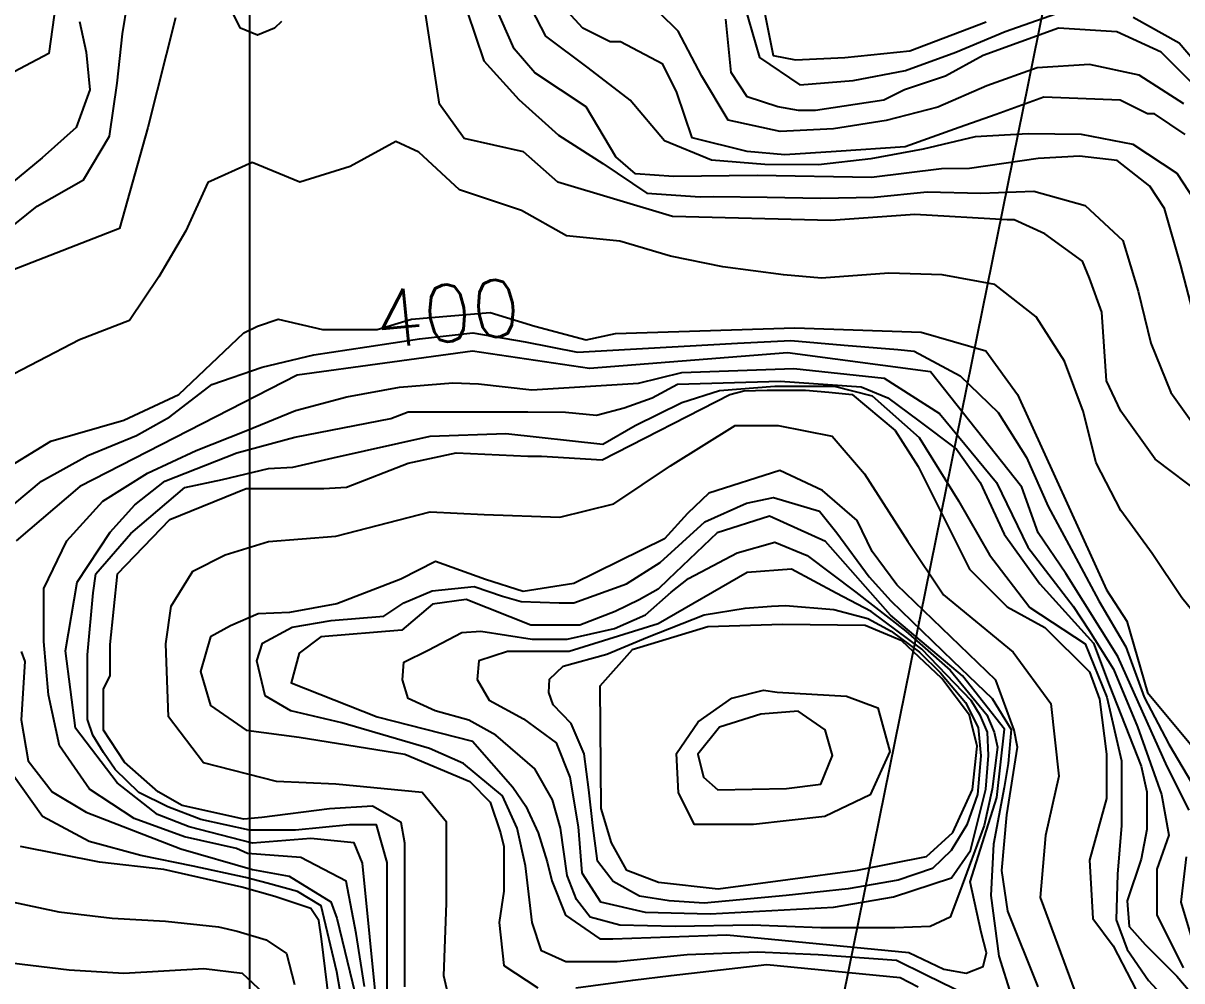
# Model space of a CAD drawing. Header units: millimetres. Extents: x 548366 to 1117317, y 7446967 to 14899125.
# Drawn here: x 554191 to 555057, y 7457594 to 7458309 of the extents above; entities that cross this region are included whole.
import ezdxf
from ezdxf.enums import TextEntityAlignment as Align

# ---------------------------------------------------------------- set-up
doc = ezdxf.new("R2010")
doc.units = ezdxf.units.MM
doc.header["$MEASUREMENT"] = 0
for name, color, linetype in [('CURVA_INTERMEDIÁRIA', 32, 'Continuous'), ('CURVA_MESTRA', 36, 'Continuous'), ('MALHA_TM', 8, 'Continuous'), ('RADIAIS', 222, 'Continuous'), ('TXT_CURVA_MESTRA', 7, 'Continuous')]:
    doc.layers.add(name, color=color, linetype=linetype)
doc.styles.add('ROMANS', font='romans.shx')

msp = doc.modelspace()

# ---------------------------------------------------------------- linework, layer by layer
at = {"layer": 'CURVA_INTERMEDIÁRIA'}
for points, elevation in [([(555064.31, 7458095.91), (555056.03, 7458128.46), (555043.8, 7458170.88), (555032.86, 7458187.59), (555008.4, 7458206.87), (554980.08, 7458210.08), (554949.18, 7458208.47), (554898.02, 7458200.8), (554876.98, 7458200.71), (554824.84, 7458194.28), (554739.23, 7458195.57), (554676.8, 7458194.93), (554648.47, 7458196.86), (554633.67, 7458209.71), (554611.48, 7458246.85), (554573.11, 7458272.43), (554557.76, 7458290.34), (554539.85, 7458331.27)], 360), ([(555059.19, 7458226.38), (555036.17, 7458241.73), (555031.05, 7458241.73), (555010.58, 7458251.96), (554953.6, 7458254.11), (554917.81, 7458241.32), (554890.34, 7458231.5), (554849.87, 7458217.03), (554798.24, 7458213.59), (554759.87, 7458211.03), (554731.73, 7458213.59), (554690.79, 7458223.82), (554679.21, 7458257.56), (554668.91, 7458278.77), (554637.07, 7458295.46), (554629.39, 7458295.46), (554608.93, 7458305.69), (554585.9, 7458331.27)], 340), ([(555058.19, 7458249.12), (555024.85, 7458270.75), (554987.59, 7458278.57), (554948.65, 7458276.13), (554911.02, 7458262.56), (554874.31, 7458246.8), (554835.74, 7458236.79), (554796.34, 7458230.47), (554756.5, 7458228.57), (554717.52, 7458237.1), (554698.03, 7458269.78), (554680.16, 7458303.41), (554652.45, 7458331.17)], 330), ([(554170.16, 7458147.82), (554201.26, 7458172.86), (554235.91, 7458192.54), (554255.37, 7458225.04), (554260.99, 7458264.58), (554264.99, 7458301.46), (554268.77, 7458324.43)], 370), ([(554383.79, 7458310.81), (554378.68, 7458305.69), (554365.89, 7458300.57), (554353.09, 7458305.69), (554345.42, 7458321.04)], 380), ([(554730.14, 7458321.61), (554740.93, 7458283.85), (554771.18, 7458263.3), (554811.01, 7458266.61), (554850.17, 7458274.17), (554887.74, 7458287.72), (554924.55, 7458303.25), (554962.27, 7458316.58)], 310), ([(554232.85, 7458310.81), (554237.97, 7458287.78), (554240.53, 7458259.64), (554230.29, 7458231.5), (554205.09, 7458208.83), (554170.33, 7458180.55)], 360), ([(554304.49, 7458313.36), (554284.02, 7458231.5), (554262.67, 7458156.14), (554182.78, 7458124.8)], 380), ([(555072.38, 7457956.75), (555036.72, 7457983.82), (555011.04, 7458019.44), (555000.35, 7458042.18), (554996.77, 7458093.52), (554987.56, 7458118.93), (554982.44, 7458131.72), (554954.3, 7458152.19), (554931.27, 7458162.42), (554926.16, 7458162.42), (554857.14, 7458166.41), (554794.37, 7458162.13), (554675.96, 7458164.98), (554590.37, 7458190.63), (554564.69, 7458213.42), (554520.46, 7458223.4), (554501.92, 7458249.04), (554491.24, 7458318.48)], 380), ([(554522.7, 7458318.2), (554534.96, 7458281.32), (554561.09, 7458252.37), (554590.72, 7458225.87), (554624.03, 7458204.57), (554656.89, 7458182.54), (554696.68, 7458179.79), (554706.68, 7458179.87), (554746.67, 7458179.38), (554786.67, 7458178.6), (554826.62, 7458179.52), (554866.42, 7458183.49), (554906.39, 7458182.44), (554946.06, 7458184.03), (554984.32, 7458173.34), (555012.58, 7458147.1), (555023.93, 7458109.22), (555033.42, 7458070.49), (555048.34, 7458033.43), (555070.9, 7458002.12)], 370), ([(555064.31, 7458264.76), (555041.28, 7458287.78), (555008.02, 7458303.13), (554964.53, 7458305.69), (554908.25, 7458285.22), (554880.11, 7458269.87), (554849.41, 7458259.64), (554834.06, 7458251.96), (554782.89, 7458244.29), (554770.1, 7458244.29), (554754.75, 7458246.85), (554731.73, 7458254.52), (554719.8, 7458272.67), (554715.86, 7458312.55)], 320), ([(555020.19, 7458314.04), (555054.63, 7458294.72), (555080.7, 7458264.44)], 310), ([(555081.38, 7457849.6), (555056.61, 7457880.09), (555034.53, 7457913.18), (555010.96, 7457945.38), (554992.74, 7457980.85), (554982.98, 7458019.6), (554969, 7458057), (554947.92, 7458090.13), (554916.88, 7458114.3), (554877.54, 7458121.4), (554837.58, 7458122.77), (554787.28, 7458119.05), (554759.07, 7458121.4), (554713.67, 7458127.47), (554674.49, 7458135.3), (554636.58, 7458146.48), (554596.81, 7458150.65), (554563.27, 7458169.61), (554516.9, 7458184.89), (554486.34, 7458213.1), (554469.3, 7458221.05), (554435.11, 7458202.31), (554397.64, 7458190.65), (554361.88, 7458205.39), (554328.77, 7458190.54), (554312.24, 7458154.25), (554292.13, 7458119.87), (554270.18, 7458087.28), (554232.85, 7458072.95), (554140.72, 7458025.01)], 390), ([(554173.93, 7457941.63), (554204.36, 7457967.2), (554239.01, 7457986.42), (554275.48, 7458001.39), (554300.49, 7458015.32), (554331.82, 7458039.52), (554369.43, 7458052.32), (554408.04, 7458061.58), (554447.48, 7458067.54), (554487, 7458073.52), (554526.75, 7458078), (554565.81, 7458071.3), (554605.05, 7458063.56), (554644.75, 7458065.98), (554684.69, 7458068.15), (554724.64, 7458070.32), (554764.58, 7458072.25), (554804.44, 7458068.96), (554844.31, 7458065.71), (554856.52, 7458064.49), (554890.94, 7458046.08), (554919.43, 7458018.56), (554940.51, 7457984.93), (554956.69, 7457948.38), (554975.76, 7457913.22), (554994.54, 7457877.91), (555014.72, 7457843.45), (555028.6, 7457805.94), (555046.9, 7457770.65), (555067.13, 7457736.52)], 410), ([(555062.03, 7457721.3), (555045.59, 7457754.14), (555008.84, 7457836.24), (554970, 7457898.27), (554949.3, 7457928.67), (554937.12, 7457962.73), (554868.76, 7458048.91), (554762.02, 7458063.04), (554614.12, 7458051.48), (554526.67, 7458064.32), (554395.48, 7458046.34), (554233.15, 7457963.37), (554185.54, 7457922.75)], 420), ([(554445.83, 7457589.74), (554439.51, 7457629.24), (554432.1, 7457668.4), (554398.29, 7457686.08), (554358.43, 7457689.13), (554350.12, 7457692.85), (554311.29, 7457701.6), (554273.66, 7457715.13), (554240.24, 7457736.99), (554217.85, 7457769.52), (554209.58, 7457807.64), (554206.28, 7457847.34), (554206.31, 7457887.05), (554223.37, 7457922.78), (554250.24, 7457952.23), (554283.71, 7457973.29), (554319.95, 7457990.21), (554357.12, 7458004.98), (554394.19, 7458019.96), (554432.73, 7458030.27), (554472.06, 7458037.49), (554511.92, 7458040.75), (554531.16, 7458040.04), (554570.85, 7458035.44), (554610.77, 7458037.91), (554650.7, 7458040.42), (554683.03, 7458048.56), (554766.76, 7458051.5), (554834.33, 7458044.16), (554875.46, 7458017.72), (554918.05, 7457966.31), (554941.55, 7457917.83), (554975.34, 7457873.77), (554987.48, 7457855.66), (555005.49, 7457826.85), (555023.49, 7457783.64), (555041.5, 7457733.22), (555046.9, 7457702.62), (555037.9, 7457677.41), (555037.9, 7457643.2), (555057.7, 7457603.59)], 430), ([(554455.31, 7457571.71), (554444.47, 7457681.94), (554438.04, 7457696.94), (554405.84, 7457700.16), (554362.12, 7457696.69), (554314.76, 7457708.96), (554291.07, 7457718.16), (554260.99, 7457741.95), (554229.87, 7457782.67), (554222.36, 7457840.54), (554231.17, 7457891.7), (554255.79, 7457929.27), (554274.27, 7457949.46), (554296.62, 7457967.33), (554350.54, 7457988.46), (554393.82, 7458000.03), (554465.66, 7458014.04), (554478.45, 7458019.16), (554567.99, 7458019.16), (554595.98, 7458018.86), (554619.16, 7458016.6), (554639.98, 7458021.96), (554660.89, 7458029.58), (554679.67, 7458039.76), (554756.45, 7458041.95), (554816.99, 7458037.85), (554837, 7458029.65), (554860.09, 7458012.23), (554888.31, 7457991.21), (554906.05, 7457966.21), (554923.84, 7457927.69), (554950.54, 7457890.66), (554990.58, 7457846.22), (555002.44, 7457815.11), (555026.17, 7457754.37), (555030.62, 7457735.11), (555030.62, 7457706.97), (555026.17, 7457684.75), (555015.79, 7457653.64), (555017.27, 7457634.38), (555029.14, 7457621.05), (555052.87, 7457597.34), (555086.98, 7457557.35)], 440), ([(554475.89, 7457589.36), (554475.89, 7457696.81), (554473.34, 7457712.16), (554451.87, 7457724.48), (554419.68, 7457722.34), (554369.25, 7457715.91), (554355.65, 7457714.72), (554309.6, 7457724.95), (554291.69, 7457735.18), (554266.51, 7457757.18), (554250.76, 7457781.23), (554250.76, 7457811.93), (554255.88, 7457822.17), (554255.88, 7457845.19), (554261.38, 7457897.91), (554300.49, 7457938.72), (554357.45, 7457961.84), (554415.39, 7457961.84), (554432.4, 7457962.87), (554478.45, 7457980.78), (554514.27, 7457988.46), (554567.99, 7457985.9), (554578.23, 7457985.9), (554623.56, 7457983.28), (554718.93, 7458031.95), (554729.25, 7458034.78), (554746.7, 7458035.29), (554775.43, 7458035.29), (554792.88, 7458033.75), (554810.32, 7458031.93), (554842.51, 7458005.13), (554859.64, 7457978.22), (554898.02, 7457901.47), (554926.16, 7457873.33), (554954.3, 7457857.98), (554987.56, 7457824.72), (554995.23, 7457804.26), (555000.35, 7457763.33), (555000.35, 7457730.07), (554987.56, 7457684.02), (554990.12, 7457640.53), (555005.47, 7457620.06), (555046.4, 7457540.75)], 460), ([(554513.16, 7457563.34), (554505.1, 7457597.61), (554507.12, 7457652.05), (554507.12, 7457712.53), (554488.97, 7457734.71), (554424.45, 7457740.76), (554380.1, 7457742.78), (554325.66, 7457756.89), (554299.45, 7457791.16), (554297.44, 7457845.6), (554301.47, 7457873.83), (554317.6, 7457900.04), (554341.79, 7457912.13), (554374.05, 7457922.21), (554424.45, 7457926.25), (554495.02, 7457944.39), (554535.34, 7457942.37), (554591.79, 7457940.36), (554632.12, 7457950.44), (554674.46, 7457978.67), (554722.84, 7458008.91), (554755.1, 7458008.91), (554795.43, 7458000.84), (554819.62, 7457972.62), (554851.88, 7457922.21), (554878.67, 7457882.26), (554930.51, 7457839.55), (554958.73, 7457801.24), (554964.78, 7457746.81), (554954.7, 7457702.45), (554950.67, 7457656.08), (554976.88, 7457585.52)], 470), ([(554949.18, 7457589.36), (554926.57, 7457645.97), (554922.1, 7457676.44), (554925.82, 7457718.05), (554933.83, 7457768.44), (554931.27, 7457781.23), (554917.69, 7457818.57), (554843.62, 7457889.89), (554825.2, 7457914.59), (554813.97, 7457937.94), (554788.01, 7457960.32), (554756.3, 7457975.27), (554703.15, 7457958.41), (554687.21, 7457943.19), (554669.97, 7457924.18), (554602.39, 7457890.87), (554564.44, 7457884.92), (554536.16, 7457893.84), (554498.96, 7457907.22), (554472.97, 7457894.01), (554425.21, 7457875.71), (554389.81, 7457869.15), (554366.45, 7457868.06), (554345.61, 7457859.14), (554330.73, 7457850.97), (554323.29, 7457824.96), (554330.73, 7457799.69), (554357.52, 7457781.12), (554396.95, 7457775.92), (554475.89, 7457763.33), (554524.5, 7457742.86), (554539.85, 7457727.51), (554547.53, 7457704.48), (554550.08, 7457694.25), (554550.08, 7457660.99), (554546.45, 7457637.37), (554549.93, 7457605.4), (554575.32, 7457588.72)], 480), ([(554896.74, 7457583), (554865.49, 7457598.12), (554843.31, 7457609.21), (554784.84, 7457613.24), (554739.48, 7457615.25), (554687.06, 7457613.24), (554634.64, 7457608.2), (554596.33, 7457608.2), (554578.19, 7457616.26), (554571.13, 7457637.43), (554566.09, 7457679.77), (554560.04, 7457708), (554548.95, 7457732.19), (554519.72, 7457756.39), (554494.52, 7457767.47), (554428.99, 7457786.63), (554390.68, 7457795.7), (554371.53, 7457806.79), (554365.48, 7457833), (554369.51, 7457846.1), (554391.69, 7457858.2), (554420.93, 7457863.24), (554460.24, 7457866.27), (554475.36, 7457876.35), (554496.53, 7457885.42), (554527.78, 7457888.44), (554548.95, 7457881.39), (554563.06, 7457877.35), (554591.29, 7457876.35), (554602.38, 7457876.35), (554641.69, 7457890.46), (554666.9, 7457906.59), (554700.16, 7457936.83), (554731.41, 7457950.94), (554751.57, 7457954.98), (554785.85, 7457944.9), (554798.95, 7457928.77), (554822.95, 7457895.73), (554839.13, 7457877.77), (554885.65, 7457833), (554914.88, 7457804.77), (554929, 7457781.59), (554926.98, 7457756.39), (554923.96, 7457738.24), (554915.89, 7457695.9), (554913.87, 7457657.59), (554919.92, 7457612.23), (554929, 7457583)], 490), ([(554189.36, 7457840.07), (554191.92, 7457832.4), (554189.36, 7457788.91), (554194.48, 7457758.21), (554212.39, 7457735.18), (554237.97, 7457719.83), (554308.53, 7457692.58), (554362.04, 7457676.98), (554389.51, 7457672.04), (554420.82, 7457652.84), (554425.21, 7457640.77), (554438.95, 7457584.25)], 420), ([(554432.7, 7457557.16), (554425.07, 7457600.61), (554413.53, 7457650.02), (554395.82, 7457660.65), (554373.13, 7457666.83), (554356.94, 7457670.99), (554317.89, 7457679.62), (554278.66, 7457687.44), (554240.07, 7457697.95), (554205.32, 7457716.59), (554182.61, 7457748.5)], 410), ([(555064.04, 7457625.95), (555056.23, 7457652.72), (555060.1, 7457686.53)], 420), ([(554178.78, 7457653.58), (554217.51, 7457645.5), (554257.18, 7457640.67), (554297.05, 7457638.47), (554336.81, 7457634.32), (554350.62, 7457631.01), (554372.38, 7457624.47), (554387.65, 7457614.35), (554393.55, 7457591.13)], 390), ([(554181.69, 7457607.27), (554225.18, 7457602.15), (554266.11, 7457599.59), (554325.8, 7457603.11), (554354.33, 7457599.55), (554374.31, 7457581.03)], 380), ([(554603.85, 7457588.72), (554646.3, 7457594.28), (554675.11, 7457597.9), (554746.54, 7457606.08), (554846.25, 7457596.42), (554859.64, 7457589.36)], 480)]:
    msp.add_lwpolyline(points, dxfattribs=dict(at, elevation=elevation))
for points, elevation in [([(554688.07, 7457894.49), (554724.36, 7457913.64), (554752.58, 7457921.71), (554776.78, 7457911.63), (554813.07, 7457884.41), (554850.37, 7457855.18), (554883.63, 7457825.94), (554910.85, 7457792.68), (554916.42, 7457779.75), (554918.92, 7457768.48), (554914.88, 7457737.23), (554908.83, 7457710.01), (554890.69, 7457660.62), (554883.63, 7457641.46), (554868.51, 7457634.41), (554842.3, 7457633.4), (554786.86, 7457633.4), (554735.45, 7457635.42), (554677.99, 7457634.41), (554636.65, 7457635.42), (554614.48, 7457641.46), (554604.4, 7457654.57), (554597.34, 7457672.71), (554592.3, 7457708), (554586.25, 7457729.17), (554573.15, 7457752.35), (554543.91, 7457777.55), (554523.75, 7457788.64), (554498.55, 7457795.7), (554478.39, 7457804.77), (554474.35, 7457818.89), (554475.36, 7457831.99), (554493.51, 7457841.06), (554518.71, 7457854.17), (554532.82, 7457855.18), (554571.13, 7457849.13), (554597.34, 7457849.13), (554632.62, 7457857.19), (554655.81, 7457867.27), (554674.96, 7457884.41)], 510), ([(554552.64, 7457840.07), (554531.38, 7457833.08), (554530.1, 7457819.01), (554539.05, 7457803.68), (554564.65, 7457789.61), (554588.97, 7457771.72), (554599.21, 7457746.15), (554605.61, 7457709.08), (554608.17, 7457674.57), (554622.25, 7457652.84), (554655.53, 7457645.17), (554704.17, 7457643.89), (554796.32, 7457649.01), (554841.12, 7457656.68), (554884.64, 7457670.74), (554898.72, 7457691.19), (554910.23, 7457737.21), (554912.19, 7457762.26), (554911.48, 7457779.79), (554906.27, 7457791.87), (554899.35, 7457803.36), (554862.24, 7457841.7), (554824.48, 7457869.82), (554798.24, 7457883.57), (554764.98, 7457901.47), (554731.73, 7457898.92), (554665.21, 7457860.54), (554598.69, 7457840.07)], 520), ([(554760.4, 7457874.33), (554796.69, 7457871.31), (554821.89, 7457864.75), (554839.53, 7457855.18), (554860.7, 7457839.55), (554876.32, 7457823.93), (554894.97, 7457801.75), (554904.55, 7457783.1), (554906.57, 7457761.93), (554904.05, 7457733.2), (554895.98, 7457710.52), (554884.39, 7457691.36), (554870.28, 7457677.76), (554844.57, 7457669.19), (554807.27, 7457662.63), (554760.9, 7457657.59), (554699.66, 7457652.05), (554673.45, 7457653.56), (554651.27, 7457657.09), (554631.61, 7457668.18), (554620.02, 7457683.3), (554616.49, 7457710.01), (554613.47, 7457736.73), (554609.94, 7457763.44), (554600.36, 7457786.12), (554586.75, 7457800.24), (554583.73, 7457809.31), (554584.23, 7457819.39), (554594.32, 7457828.97), (554627.08, 7457838.04), (554657.32, 7457850.64), (554699.66, 7457867.27), (554730.41, 7457872.31), (554750.06, 7457873.83)], 530), ([(554622.48, 7457722.74), (554630.14, 7457697.13), (554641.39, 7457676.9), (554665.59, 7457667.62), (554710.05, 7457662.56), (554814.16, 7457676.62), (554865.93, 7457686.73), (554885.63, 7457704.72), (554900.26, 7457736.75), (554903.64, 7457769.35), (554898.01, 7457792.39), (554877.19, 7457819.93), (554847.34, 7457847.95), (554820.13, 7457859.29), (554758.27, 7457860.05), (554702.5, 7457858.5), (554645.87, 7457841.21), (554621.73, 7457814.09)], 540), ([(554769.89, 7457795.28), (554742.09, 7457793.14), (554711.08, 7457783.53), (554695.04, 7457763.24), (554699.32, 7457746.15), (554710.01, 7457736.54), (554761.33, 7457737.61), (554786.99, 7457740.81), (554795.55, 7457762.17), (554790.2, 7457781.39)], 560)]:
    msp.add_lwpolyline(points, close=True, dxfattribs=dict(at, elevation=elevation))
at = {"layer": 'CURVA_MESTRA'}
for points, elevation in [([(554216.42, 7458333.61), (554209.85, 7458286.79), (554175.14, 7458268.28)], 350), ([(555074.92, 7458164), (555053.17, 7458197.24), (555020.41, 7458218.81), (554981.67, 7458226.41), (554941.85, 7458226.89), (554902.18, 7458224.46), (554863.3, 7458215.31), (554824.18, 7458208.12), (554785.09, 7458203.69), (554745.11, 7458203.77), (554705.29, 7458207.05), (554670.05, 7458221.5), (554644.28, 7458251.87), (554613.04, 7458276.03), (554581.49, 7458299.88), (554563.37, 7458334.76)], 350), ([(554744.54, 7458318.92), (554751.24, 7458285.43), (554768, 7458282.08), (554804.87, 7458283.76), (554853.46, 7458288.78), (554910.44, 7458310.55)], 300), ([(554170.67, 7457972.29), (554211.33, 7457997.06), (554265.88, 7458012.91), (554307.04, 7458031.95), (554355.65, 7458078), (554365.89, 7458083.12), (554381.24, 7458088.23), (554414.49, 7458080.56), (554455.43, 7458080.56), (554481.01, 7458088.23), (554539.85, 7458093.35), (554573.11, 7458083.12), (554611.48, 7458072.88), (554633.39, 7458077.49), (554767.52, 7458081.78), (554861.94, 7458078.56), (554910.23, 7458064.63), (554933.83, 7458031.95), (555000.35, 7457886.12), (555015.54, 7457862.53), (555031.05, 7457809.37), (555069.42, 7457763.33)], 400), ([(554462.76, 7457579.47), (554462.76, 7457637.94), (554462.76, 7457682.29), (554454.7, 7457710.52), (554434.54, 7457710.52), (554394.21, 7457706.49), (554359.94, 7457706.49), (554323.65, 7457714.55), (554298.97, 7457723.86), (554277.28, 7457734.71), (554259.5, 7457751.92), (554250.72, 7457764.63), (554242.83, 7457777.34), (554238.97, 7457789.15), (554238.97, 7457837.54), (554243, 7457883.91), (554245.02, 7457898.02), (554271.23, 7457928.26), (554311.55, 7457962.54), (554339.78, 7457968.58), (554374.05, 7457976.65), (554392.2, 7457977.66), (554422.44, 7457984.71), (554495.02, 7458000.84), (554551.47, 7458002.86), (554624.05, 7457994.79), (554648.25, 7458008.91), (554683.03, 7458026.05), (554711.25, 7458035.12), (554752.58, 7458038.14), (554796.94, 7458038.14), (554825.16, 7458031.09), (554860.45, 7457999.84), (554889.68, 7457952.46), (554912.87, 7457912.13), (554943.11, 7457872.82), (554984.44, 7457845.6), (555000.57, 7457805.78), (555011.66, 7457758.4), (555011.66, 7457710.01), (555008.63, 7457673.72), (555007.63, 7457639.45), (555015.69, 7457617.27), (555031.82, 7457594.09), (555067.61, 7457555.27)], 450), ([(554422.17, 7457556.1), (554413.66, 7457625.21), (554411.67, 7457639.08), (554405.72, 7457648), (554378.94, 7457656.91), (554354.15, 7457663.85), (554296.01, 7457677.2), (554247.72, 7457682.55), (554188.71, 7457694.34)], 400)]:
    msp.add_lwpolyline(points, dxfattribs=dict(at, elevation=elevation))
for points, elevation in [([(554521.87, 7457878.92), (554496.55, 7457875.33), (554473.82, 7457855.83), (554413.24, 7457850.9), (554397.12, 7457838.8), (554391.13, 7457816.63), (554455.39, 7457791.1), (554526.65, 7457773.07), (554556.79, 7457738.67), (554566.46, 7457724.53), (554575.67, 7457704.48), (554582.35, 7457682.78), (554585.9, 7457668.67), (554596.13, 7457643.08), (554621.72, 7457625.18), (554631.48, 7457625.32), (554716.71, 7457628.15), (554852.57, 7457614.98), (554878.83, 7457602.56), (554895.46, 7457599.59), (554908.25, 7457604.71), (554910.81, 7457614.94), (554906.81, 7457630.16), (554898.52, 7457667.87), (554918.4, 7457731), (554924.08, 7457782.06), (554892.84, 7457821.78), (554838.86, 7457867.18), (554790.29, 7457922.1), (554748.48, 7457941.08), (554709.44, 7457928.66), (554672.88, 7457893.8), (554665.26, 7457886.51), (554651.09, 7457878.57), (554633.12, 7457869.95), (554606.87, 7457859.59), (554570.24, 7457859.59)], 500), ([(554754.34, 7457809.59), (554805.98, 7457806.63), (554829.58, 7457797.78), (554838.44, 7457765.32), (554823.68, 7457732.86), (554789.75, 7457716.63), (554736.63, 7457710.73), (554692.37, 7457710.73), (554680.56, 7457734.34), (554679.09, 7457763.85), (554695.32, 7457787.45), (554720.4, 7457805.16), (554744.01, 7457811.06)], 550)]:
    msp.add_lwpolyline(points, close=True, dxfattribs=dict(at, elevation=elevation))
at = {"layer": 'MALHA_TM'}
msp.add_lwpolyline([(554360, 7460415), (554360, 7450410)], dxfattribs=at)
at = {"layer": 'RADIAIS', "linetype": 'Continuous', "ltscale": 2.5}
msp.add_lwpolyline([(555356.57, 7460311.34), (553370.87, 7450514.17)], dxfattribs=at)
for radius in [4998.2, 3998.56, 2998.91]:
    msp.add_circle((554363.71, 7455412.75), radius, dxfattribs=at)
msp.add_point((554860.13, 7457862.04), dxfattribs=at)

# ---------------------------------------------------------------- texts
at = {"layer": 'TXT_CURVA_MESTRA', "ltscale": 4, "style": 'ROMANS'}
msp.add_text('400', height=42.5, rotation=5.43744, dxfattribs=at).set_placement((554507.68, 7458092.8), align=Align.MIDDLE)

doc.saveas('drawing.dxf')
